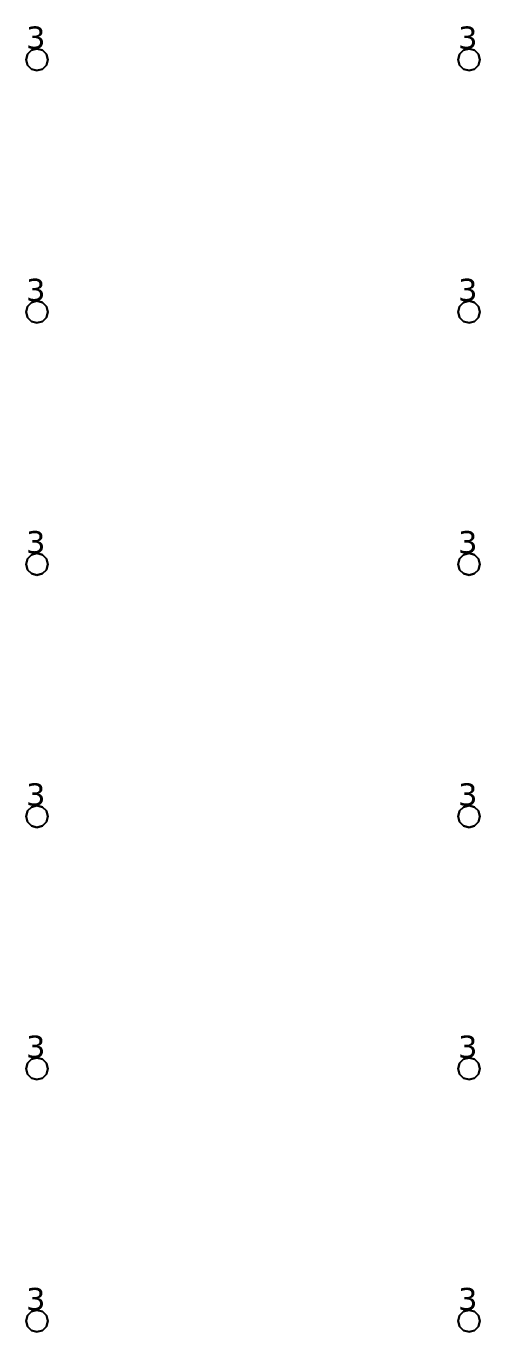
# Model space of a CAD drawing. Header units: inches. Extents: x -3 to 1235, y -1 to 963.
# Drawn here: x 12.88 to 16.56, y 115.11 to 125.69 of the extents above; entities that cross this region are included whole.
import ezdxf

# ---------------------------------------------------------------- set-up
doc = ezdxf.new("R2010")
doc.units = ezdxf.units.IN
doc.header["$MEASUREMENT"] = 0
doc.layers.add('DLX_TERR_LUM', color=7, linetype='Continuous', true_color=0x000000)
doc.layers.add('DLX_TERR_LUMKEY_IDX', color=7, linetype='Continuous', true_color=0x7f7f7f)
doc.styles.add('TableTextStyle', font='')
doc.styles.get('TableTextStyle').set_extended_font_data('VERDANA.TTF')

msp = doc.modelspace()

# ---------------------------------------------------------------- linework, layer by layer
at = {"layer": 'DLX_TERR_LUM'}
for points in [[(12.878, 125.414, 0), (12.89, 125.459, 0)], [(12.89, 125.459, 0), (12.878, 125.414, 0)], [(12.89, 125.459, 0), (12.878, 125.414, 0)], [(12.878, 125.414, 0), (12.89, 125.459, 0)], [(12.89, 125.37, 0), (12.878, 125.414, 0)], [(12.878, 125.414, 0), (12.878, 125.414, 0)], [(12.878, 125.414, 0), (12.89, 125.37, 0)], [(12.878, 125.414, 0), (12.878, 125.414, 0)], [(12.878, 125.414, 0), (12.89, 125.37, 0)], [(12.89, 125.37, 0), (12.878, 125.414, 0)], [(12.89, 125.459, 0), (12.922, 125.491, 0)], [(12.922, 125.491, 0), (12.89, 125.459, 0)], [(12.922, 125.491, 0), (12.89, 125.459, 0)], [(12.89, 125.459, 0), (12.922, 125.491, 0)], [(12.89, 125.459, 0), (12.89, 125.459, 0)], [(12.89, 125.459, 0), (12.89, 125.459, 0)], [(12.922, 125.491, 0), (12.966, 125.503, 0)], [(12.966, 125.503, 0), (12.922, 125.491, 0)], [(12.966, 125.503, 0), (12.922, 125.491, 0)], [(12.922, 125.491, 0), (12.966, 125.503, 0)], [(12.922, 125.491, 0), (12.922, 125.491, 0)], [(12.922, 125.491, 0), (12.922, 125.491, 0)], [(12.966, 125.503, 0), (12.966, 125.503, 0)], [(12.966, 125.503, 0), (13.011, 125.491, 0)], [(13.011, 125.491, 0), (12.966, 125.503, 0)], [(12.966, 125.503, 0), (12.966, 125.503, 0)], [(13.011, 125.491, 0), (12.966, 125.503, 0)], [(12.966, 125.503, 0), (13.011, 125.491, 0)], [(13.011, 125.491, 0), (13.011, 125.491, 0)], [(13.011, 125.491, 0), (13.043, 125.459, 0)], [(13.043, 125.459, 0), (13.011, 125.491, 0)], [(13.011, 125.491, 0), (13.011, 125.491, 0)], [(13.043, 125.459, 0), (13.011, 125.491, 0)], [(13.011, 125.491, 0), (13.043, 125.459, 0)], [(13.043, 125.459, 0), (13.043, 125.459, 0)], [(13.043, 125.459, 0), (13.055, 125.414, 0)], [(13.055, 125.414, 0), (13.043, 125.459, 0)], [(13.043, 125.459, 0), (13.043, 125.459, 0)], [(13.055, 125.414, 0), (13.043, 125.459, 0)], [(13.043, 125.459, 0), (13.055, 125.414, 0)], [(13.055, 125.414, 0), (13.043, 125.37, 0)], [(13.043, 125.37, 0), (13.055, 125.414, 0)], [(13.043, 125.37, 0), (13.055, 125.414, 0)], [(13.055, 125.414, 0), (13.043, 125.37, 0)], [(13.055, 125.414, 0), (13.055, 125.414, 0)], [(13.055, 125.414, 0), (13.055, 125.414, 0)], [(16.381, 125.414, 0), (16.393, 125.459, 0)], [(16.393, 125.459, 0), (16.381, 125.414, 0)], [(16.393, 125.459, 0), (16.381, 125.414, 0)], [(16.381, 125.414, 0), (16.393, 125.459, 0)], [(16.393, 125.37, 0), (16.381, 125.414, 0)], [(16.381, 125.414, 0), (16.381, 125.414, 0)], [(16.381, 125.414, 0), (16.393, 125.37, 0)], [(16.381, 125.414, 0), (16.381, 125.414, 0)], [(16.381, 125.414, 0), (16.393, 125.37, 0)], [(16.393, 125.37, 0), (16.381, 125.414, 0)], [(16.393, 125.459, 0), (16.425, 125.491, 0)], [(16.425, 125.491, 0), (16.393, 125.459, 0)], [(16.425, 125.491, 0), (16.393, 125.459, 0)], [(16.393, 125.459, 0), (16.425, 125.491, 0)], [(16.393, 125.459, 0), (16.393, 125.459, 0)], [(16.393, 125.459, 0), (16.393, 125.459, 0)], [(16.425, 125.491, 0), (16.47, 125.503, 0)], [(16.47, 125.503, 0), (16.425, 125.491, 0)], [(16.47, 125.503, 0), (16.425, 125.491, 0)], [(16.425, 125.491, 0), (16.47, 125.503, 0)], [(16.425, 125.491, 0), (16.425, 125.491, 0)], [(16.425, 125.491, 0), (16.425, 125.491, 0)], [(16.47, 125.503, 0), (16.47, 125.503, 0)], [(16.47, 125.503, 0), (16.514, 125.491, 0)], [(16.514, 125.491, 0), (16.47, 125.503, 0)], [(16.47, 125.503, 0), (16.47, 125.503, 0)], [(16.514, 125.491, 0), (16.47, 125.503, 0)], [(16.47, 125.503, 0), (16.514, 125.491, 0)], [(16.514, 125.491, 0), (16.514, 125.491, 0)], [(16.514, 125.491, 0), (16.546, 125.459, 0)], [(16.546, 125.459, 0), (16.514, 125.491, 0)], [(16.514, 125.491, 0), (16.514, 125.491, 0)], [(16.546, 125.459, 0), (16.514, 125.491, 0)], [(16.514, 125.491, 0), (16.546, 125.459, 0)], [(16.546, 125.459, 0), (16.546, 125.459, 0)], [(16.546, 125.459, 0), (16.558, 125.414, 0)], [(16.558, 125.414, 0), (16.546, 125.459, 0)], [(16.546, 125.459, 0), (16.546, 125.459, 0)], [(16.558, 125.414, 0), (16.546, 125.459, 0)], [(16.546, 125.459, 0), (16.558, 125.414, 0)], [(16.558, 125.414, 0), (16.546, 125.37, 0)], [(16.546, 125.37, 0), (16.558, 125.414, 0)], [(16.546, 125.37, 0), (16.558, 125.414, 0)], [(16.558, 125.414, 0), (16.546, 125.37, 0)], [(16.558, 125.414, 0), (16.558, 125.414, 0)], [(16.558, 125.414, 0), (16.558, 125.414, 0)], [(12.89, 125.37, 0), (12.89, 125.37, 0)], [(12.922, 125.338, 0), (12.89, 125.37, 0)], [(12.89, 125.37, 0), (12.89, 125.37, 0)], [(12.89, 125.37, 0), (12.922, 125.338, 0)], [(12.89, 125.37, 0), (12.922, 125.338, 0)], [(12.922, 125.338, 0), (12.89, 125.37, 0)], [(12.966, 125.326, 0), (12.922, 125.338, 0)], [(12.922, 125.338, 0), (12.922, 125.338, 0)], [(12.922, 125.338, 0), (12.966, 125.326, 0)], [(12.922, 125.338, 0), (12.922, 125.338, 0)], [(12.922, 125.338, 0), (12.966, 125.326, 0)], [(12.966, 125.326, 0), (12.922, 125.338, 0)], [(13.011, 125.338, 0), (12.966, 125.326, 0)], [(12.966, 125.326, 0), (13.011, 125.338, 0)], [(12.966, 125.326, 0), (13.011, 125.338, 0)], [(13.011, 125.338, 0), (12.966, 125.326, 0)], [(12.966, 125.326, 0), (12.966, 125.326, 0)], [(12.966, 125.326, 0), (12.966, 125.326, 0)], [(13.043, 125.37, 0), (13.011, 125.338, 0)], [(13.011, 125.338, 0), (13.043, 125.37, 0)], [(13.011, 125.338, 0), (13.043, 125.37, 0)], [(13.043, 125.37, 0), (13.011, 125.338, 0)], [(13.011, 125.338, 0), (13.011, 125.338, 0)], [(13.011, 125.338, 0), (13.011, 125.338, 0)], [(13.043, 125.37, 0), (13.043, 125.37, 0)], [(13.043, 125.37, 0), (13.043, 125.37, 0)], [(16.393, 125.37, 0), (16.393, 125.37, 0)], [(16.425, 125.338, 0), (16.393, 125.37, 0)], [(16.393, 125.37, 0), (16.393, 125.37, 0)], [(16.393, 125.37, 0), (16.425, 125.338, 0)], [(16.393, 125.37, 0), (16.425, 125.338, 0)], [(16.425, 125.338, 0), (16.393, 125.37, 0)], [(16.47, 125.326, 0), (16.425, 125.338, 0)], [(16.425, 125.338, 0), (16.425, 125.338, 0)], [(16.425, 125.338, 0), (16.47, 125.326, 0)], [(16.425, 125.338, 0), (16.425, 125.338, 0)], [(16.425, 125.338, 0), (16.47, 125.326, 0)], [(16.47, 125.326, 0), (16.425, 125.338, 0)], [(16.514, 125.338, 0), (16.47, 125.326, 0)], [(16.47, 125.326, 0), (16.514, 125.338, 0)], [(16.47, 125.326, 0), (16.514, 125.338, 0)], [(16.514, 125.338, 0), (16.47, 125.326, 0)], [(16.47, 125.326, 0), (16.47, 125.326, 0)], [(16.47, 125.326, 0), (16.47, 125.326, 0)], [(16.546, 125.37, 0), (16.514, 125.338, 0)], [(16.514, 125.338, 0), (16.546, 125.37, 0)], [(16.514, 125.338, 0), (16.546, 125.37, 0)], [(16.546, 125.37, 0), (16.514, 125.338, 0)], [(16.514, 125.338, 0), (16.514, 125.338, 0)], [(16.514, 125.338, 0), (16.514, 125.338, 0)], [(16.546, 125.37, 0), (16.546, 125.37, 0)], [(16.546, 125.37, 0), (16.546, 125.37, 0)], [(12.878, 123.372, 0), (12.89, 123.416, 0)], [(12.89, 123.416, 0), (12.878, 123.372, 0)], [(12.89, 123.416, 0), (12.878, 123.372, 0)], [(12.878, 123.372, 0), (12.89, 123.416, 0)], [(12.89, 123.416, 0), (12.922, 123.448, 0)], [(12.922, 123.448, 0), (12.89, 123.416, 0)], [(12.922, 123.448, 0), (12.89, 123.416, 0)], [(12.89, 123.416, 0), (12.922, 123.448, 0)], [(12.89, 123.416, 0), (12.89, 123.416, 0)], [(12.89, 123.416, 0), (12.89, 123.416, 0)], [(12.922, 123.448, 0), (12.966, 123.46, 0)], [(12.966, 123.46, 0), (12.922, 123.448, 0)], [(12.966, 123.46, 0), (12.922, 123.448, 0)], [(12.922, 123.448, 0), (12.966, 123.46, 0)], [(12.922, 123.448, 0), (12.922, 123.448, 0)], [(12.922, 123.448, 0), (12.922, 123.448, 0)], [(12.966, 123.46, 0), (12.966, 123.46, 0)], [(12.966, 123.46, 0), (13.011, 123.448, 0)], [(13.011, 123.448, 0), (12.966, 123.46, 0)], [(12.966, 123.46, 0), (12.966, 123.46, 0)], [(13.011, 123.448, 0), (12.966, 123.46, 0)], [(12.966, 123.46, 0), (13.011, 123.448, 0)], [(13.011, 123.448, 0), (13.011, 123.448, 0)], [(13.011, 123.448, 0), (13.043, 123.416, 0)], [(13.043, 123.416, 0), (13.011, 123.448, 0)], [(13.011, 123.448, 0), (13.011, 123.448, 0)], [(13.043, 123.416, 0), (13.011, 123.448, 0)], [(13.011, 123.448, 0), (13.043, 123.416, 0)], [(13.043, 123.416, 0), (13.043, 123.416, 0)], [(13.043, 123.416, 0), (13.055, 123.372, 0)], [(13.055, 123.372, 0), (13.043, 123.416, 0)], [(13.043, 123.416, 0), (13.043, 123.416, 0)], [(13.055, 123.372, 0), (13.043, 123.416, 0)], [(13.043, 123.416, 0), (13.055, 123.372, 0)], [(16.381, 123.372, 0), (16.393, 123.416, 0)], [(16.393, 123.416, 0), (16.381, 123.372, 0)], [(16.393, 123.416, 0), (16.381, 123.372, 0)], [(16.381, 123.372, 0), (16.393, 123.416, 0)], [(16.393, 123.416, 0), (16.425, 123.448, 0)], [(16.425, 123.448, 0), (16.393, 123.416, 0)], [(16.425, 123.448, 0), (16.393, 123.416, 0)], [(16.393, 123.416, 0), (16.425, 123.448, 0)], [(16.393, 123.416, 0), (16.393, 123.416, 0)], [(16.393, 123.416, 0), (16.393, 123.416, 0)], [(16.425, 123.448, 0), (16.47, 123.46, 0)], [(16.47, 123.46, 0), (16.425, 123.448, 0)], [(16.47, 123.46, 0), (16.425, 123.448, 0)], [(16.425, 123.448, 0), (16.47, 123.46, 0)], [(16.425, 123.448, 0), (16.425, 123.448, 0)], [(16.425, 123.448, 0), (16.425, 123.448, 0)], [(16.47, 123.46, 0), (16.47, 123.46, 0)], [(16.47, 123.46, 0), (16.514, 123.448, 0)], [(16.514, 123.448, 0), (16.47, 123.46, 0)], [(16.47, 123.46, 0), (16.47, 123.46, 0)], [(16.514, 123.448, 0), (16.47, 123.46, 0)], [(16.47, 123.46, 0), (16.514, 123.448, 0)], [(16.514, 123.448, 0), (16.514, 123.448, 0)], [(16.514, 123.448, 0), (16.546, 123.416, 0)], [(16.546, 123.416, 0), (16.514, 123.448, 0)], [(16.514, 123.448, 0), (16.514, 123.448, 0)], [(16.546, 123.416, 0), (16.514, 123.448, 0)], [(16.514, 123.448, 0), (16.546, 123.416, 0)], [(16.546, 123.416, 0), (16.546, 123.416, 0)], [(16.546, 123.416, 0), (16.558, 123.372, 0)], [(16.558, 123.372, 0), (16.546, 123.416, 0)], [(16.546, 123.416, 0), (16.546, 123.416, 0)], [(16.558, 123.372, 0), (16.546, 123.416, 0)], [(16.546, 123.416, 0), (16.558, 123.372, 0)], [(12.89, 123.327, 0), (12.878, 123.372, 0)], [(12.878, 123.372, 0), (12.878, 123.372, 0)], [(12.878, 123.372, 0), (12.89, 123.327, 0)], [(12.878, 123.372, 0), (12.878, 123.372, 0)], [(12.878, 123.372, 0), (12.89, 123.327, 0)], [(12.89, 123.327, 0), (12.878, 123.372, 0)], [(12.89, 123.327, 0), (12.89, 123.327, 0)], [(12.922, 123.295, 0), (12.89, 123.327, 0)], [(12.89, 123.327, 0), (12.89, 123.327, 0)], [(12.89, 123.327, 0), (12.922, 123.295, 0)], [(12.89, 123.327, 0), (12.922, 123.295, 0)], [(12.922, 123.295, 0), (12.89, 123.327, 0)], [(13.043, 123.327, 0), (13.011, 123.295, 0)], [(13.011, 123.295, 0), (13.043, 123.327, 0)], [(13.011, 123.295, 0), (13.043, 123.327, 0)], [(13.043, 123.327, 0), (13.011, 123.295, 0)], [(13.055, 123.372, 0), (13.043, 123.327, 0)], [(13.043, 123.327, 0), (13.055, 123.372, 0)], [(13.043, 123.327, 0), (13.055, 123.372, 0)], [(13.055, 123.372, 0), (13.043, 123.327, 0)], [(13.043, 123.327, 0), (13.043, 123.327, 0)], [(13.043, 123.327, 0), (13.043, 123.327, 0)], [(13.055, 123.372, 0), (13.055, 123.372, 0)], [(13.055, 123.372, 0), (13.055, 123.372, 0)], [(16.393, 123.327, 0), (16.381, 123.372, 0)], [(16.381, 123.372, 0), (16.381, 123.372, 0)], [(16.381, 123.372, 0), (16.393, 123.327, 0)], [(16.381, 123.372, 0), (16.381, 123.372, 0)], [(16.381, 123.372, 0), (16.393, 123.327, 0)], [(16.393, 123.327, 0), (16.381, 123.372, 0)], [(16.393, 123.327, 0), (16.393, 123.327, 0)], [(16.425, 123.295, 0), (16.393, 123.327, 0)], [(16.393, 123.327, 0), (16.393, 123.327, 0)], [(16.393, 123.327, 0), (16.425, 123.295, 0)], [(16.393, 123.327, 0), (16.425, 123.295, 0)], [(16.425, 123.295, 0), (16.393, 123.327, 0)], [(16.546, 123.327, 0), (16.514, 123.295, 0)], [(16.514, 123.295, 0), (16.546, 123.327, 0)], [(16.514, 123.295, 0), (16.546, 123.327, 0)], [(16.546, 123.327, 0), (16.514, 123.295, 0)], [(16.558, 123.372, 0), (16.546, 123.327, 0)], [(16.546, 123.327, 0), (16.558, 123.372, 0)], [(16.546, 123.327, 0), (16.558, 123.372, 0)], [(16.558, 123.372, 0), (16.546, 123.327, 0)], [(16.546, 123.327, 0), (16.546, 123.327, 0)], [(16.546, 123.327, 0), (16.546, 123.327, 0)], [(16.558, 123.372, 0), (16.558, 123.372, 0)], [(16.558, 123.372, 0), (16.558, 123.372, 0)], [(12.966, 123.283, 0), (12.922, 123.295, 0)], [(12.922, 123.295, 0), (12.922, 123.295, 0)], [(12.922, 123.295, 0), (12.966, 123.283, 0)], [(12.922, 123.295, 0), (12.922, 123.295, 0)], [(12.922, 123.295, 0), (12.966, 123.283, 0)], [(12.966, 123.283, 0), (12.922, 123.295, 0)], [(13.011, 123.295, 0), (12.966, 123.283, 0)], [(12.966, 123.283, 0), (13.011, 123.295, 0)], [(12.966, 123.283, 0), (13.011, 123.295, 0)], [(13.011, 123.295, 0), (12.966, 123.283, 0)], [(12.966, 123.283, 0), (12.966, 123.283, 0)], [(12.966, 123.283, 0), (12.966, 123.283, 0)], [(13.011, 123.295, 0), (13.011, 123.295, 0)], [(13.011, 123.295, 0), (13.011, 123.295, 0)], [(16.47, 123.283, 0), (16.425, 123.295, 0)], [(16.425, 123.295, 0), (16.425, 123.295, 0)], [(16.425, 123.295, 0), (16.47, 123.283, 0)], [(16.425, 123.295, 0), (16.425, 123.295, 0)], [(16.425, 123.295, 0), (16.47, 123.283, 0)], [(16.47, 123.283, 0), (16.425, 123.295, 0)], [(16.514, 123.295, 0), (16.47, 123.283, 0)], [(16.47, 123.283, 0), (16.514, 123.295, 0)], [(16.47, 123.283, 0), (16.514, 123.295, 0)], [(16.514, 123.295, 0), (16.47, 123.283, 0)], [(16.47, 123.283, 0), (16.47, 123.283, 0)], [(16.47, 123.283, 0), (16.47, 123.283, 0)], [(16.514, 123.295, 0), (16.514, 123.295, 0)], [(16.514, 123.295, 0), (16.514, 123.295, 0)], [(12.89, 121.373, 0), (12.922, 121.405, 0)], [(12.922, 121.405, 0), (12.89, 121.373, 0)], [(12.922, 121.405, 0), (12.89, 121.373, 0)], [(12.89, 121.373, 0), (12.922, 121.405, 0)], [(12.922, 121.405, 0), (12.966, 121.417, 0)], [(12.966, 121.417, 0), (12.922, 121.405, 0)], [(12.966, 121.417, 0), (12.922, 121.405, 0)], [(12.922, 121.405, 0), (12.966, 121.417, 0)], [(12.922, 121.405, 0), (12.922, 121.405, 0)], [(12.922, 121.405, 0), (12.922, 121.405, 0)], [(12.966, 121.417, 0), (12.966, 121.417, 0)], [(12.966, 121.417, 0), (13.011, 121.405, 0)], [(13.011, 121.405, 0), (12.966, 121.417, 0)], [(12.966, 121.417, 0), (12.966, 121.417, 0)], [(13.011, 121.405, 0), (12.966, 121.417, 0)], [(12.966, 121.417, 0), (13.011, 121.405, 0)], [(13.011, 121.405, 0), (13.011, 121.405, 0)], [(13.011, 121.405, 0), (13.043, 121.373, 0)], [(13.043, 121.373, 0), (13.011, 121.405, 0)], [(13.011, 121.405, 0), (13.011, 121.405, 0)], [(13.043, 121.373, 0), (13.011, 121.405, 0)], [(13.011, 121.405, 0), (13.043, 121.373, 0)], [(16.393, 121.373, 0), (16.425, 121.405, 0)], [(16.425, 121.405, 0), (16.393, 121.373, 0)], [(16.425, 121.405, 0), (16.393, 121.373, 0)], [(16.393, 121.373, 0), (16.425, 121.405, 0)], [(16.425, 121.405, 0), (16.47, 121.417, 0)], [(16.47, 121.417, 0), (16.425, 121.405, 0)], [(16.47, 121.417, 0), (16.425, 121.405, 0)], [(16.425, 121.405, 0), (16.47, 121.417, 0)], [(16.425, 121.405, 0), (16.425, 121.405, 0)], [(16.425, 121.405, 0), (16.425, 121.405, 0)], [(16.47, 121.417, 0), (16.47, 121.417, 0)], [(16.47, 121.417, 0), (16.514, 121.405, 0)], [(16.514, 121.405, 0), (16.47, 121.417, 0)], [(16.47, 121.417, 0), (16.47, 121.417, 0)], [(16.514, 121.405, 0), (16.47, 121.417, 0)], [(16.47, 121.417, 0), (16.514, 121.405, 0)], [(16.514, 121.405, 0), (16.514, 121.405, 0)], [(16.514, 121.405, 0), (16.546, 121.373, 0)], [(16.546, 121.373, 0), (16.514, 121.405, 0)], [(16.514, 121.405, 0), (16.514, 121.405, 0)], [(16.546, 121.373, 0), (16.514, 121.405, 0)], [(16.514, 121.405, 0), (16.546, 121.373, 0)], [(12.878, 121.329, 0), (12.89, 121.373, 0)], [(12.89, 121.373, 0), (12.878, 121.329, 0)], [(12.89, 121.373, 0), (12.878, 121.329, 0)], [(12.878, 121.329, 0), (12.89, 121.373, 0)], [(12.89, 121.284, 0), (12.878, 121.329, 0)], [(12.878, 121.329, 0), (12.878, 121.329, 0)], [(12.878, 121.329, 0), (12.89, 121.284, 0)], [(12.878, 121.329, 0), (12.878, 121.329, 0)], [(12.878, 121.329, 0), (12.89, 121.284, 0)], [(12.89, 121.284, 0), (12.878, 121.329, 0)], [(12.89, 121.373, 0), (12.89, 121.373, 0)], [(12.89, 121.373, 0), (12.89, 121.373, 0)], [(13.043, 121.373, 0), (13.043, 121.373, 0)], [(13.043, 121.373, 0), (13.055, 121.329, 0)], [(13.055, 121.329, 0), (13.043, 121.373, 0)], [(13.043, 121.373, 0), (13.043, 121.373, 0)], [(13.055, 121.329, 0), (13.043, 121.373, 0)], [(13.043, 121.373, 0), (13.055, 121.329, 0)], [(13.055, 121.329, 0), (13.043, 121.284, 0)], [(13.043, 121.284, 0), (13.055, 121.329, 0)], [(13.043, 121.284, 0), (13.055, 121.329, 0)], [(13.055, 121.329, 0), (13.043, 121.284, 0)], [(13.055, 121.329, 0), (13.055, 121.329, 0)], [(13.055, 121.329, 0), (13.055, 121.329, 0)], [(16.381, 121.329, 0), (16.393, 121.373, 0)], [(16.393, 121.373, 0), (16.381, 121.329, 0)], [(16.393, 121.373, 0), (16.381, 121.329, 0)], [(16.381, 121.329, 0), (16.393, 121.373, 0)], [(16.393, 121.284, 0), (16.381, 121.329, 0)], [(16.381, 121.329, 0), (16.381, 121.329, 0)], [(16.381, 121.329, 0), (16.393, 121.284, 0)], [(16.381, 121.329, 0), (16.381, 121.329, 0)], [(16.381, 121.329, 0), (16.393, 121.284, 0)], [(16.393, 121.284, 0), (16.381, 121.329, 0)], [(16.393, 121.373, 0), (16.393, 121.373, 0)], [(16.393, 121.373, 0), (16.393, 121.373, 0)], [(16.546, 121.373, 0), (16.546, 121.373, 0)], [(16.546, 121.373, 0), (16.558, 121.329, 0)], [(16.558, 121.329, 0), (16.546, 121.373, 0)], [(16.546, 121.373, 0), (16.546, 121.373, 0)], [(16.558, 121.329, 0), (16.546, 121.373, 0)], [(16.546, 121.373, 0), (16.558, 121.329, 0)], [(16.558, 121.329, 0), (16.546, 121.284, 0)], [(16.546, 121.284, 0), (16.558, 121.329, 0)], [(16.546, 121.284, 0), (16.558, 121.329, 0)], [(16.558, 121.329, 0), (16.546, 121.284, 0)], [(16.558, 121.329, 0), (16.558, 121.329, 0)], [(16.558, 121.329, 0), (16.558, 121.329, 0)], [(12.89, 121.284, 0), (12.89, 121.284, 0)], [(12.922, 121.252, 0), (12.89, 121.284, 0)], [(12.89, 121.284, 0), (12.89, 121.284, 0)], [(12.89, 121.284, 0), (12.922, 121.252, 0)], [(12.89, 121.284, 0), (12.922, 121.252, 0)], [(12.922, 121.252, 0), (12.89, 121.284, 0)], [(12.966, 121.24, 0), (12.922, 121.252, 0)], [(12.922, 121.252, 0), (12.922, 121.252, 0)], [(12.922, 121.252, 0), (12.966, 121.24, 0)], [(12.922, 121.252, 0), (12.922, 121.252, 0)], [(12.922, 121.252, 0), (12.966, 121.24, 0)], [(12.966, 121.24, 0), (12.922, 121.252, 0)], [(13.011, 121.252, 0), (12.966, 121.24, 0)], [(12.966, 121.24, 0), (13.011, 121.252, 0)], [(12.966, 121.24, 0), (13.011, 121.252, 0)], [(13.011, 121.252, 0), (12.966, 121.24, 0)], [(12.966, 121.24, 0), (12.966, 121.24, 0)], [(12.966, 121.24, 0), (12.966, 121.24, 0)], [(13.043, 121.284, 0), (13.011, 121.252, 0)], [(13.011, 121.252, 0), (13.043, 121.284, 0)], [(13.011, 121.252, 0), (13.043, 121.284, 0)], [(13.043, 121.284, 0), (13.011, 121.252, 0)], [(13.011, 121.252, 0), (13.011, 121.252, 0)], [(13.011, 121.252, 0), (13.011, 121.252, 0)], [(13.043, 121.284, 0), (13.043, 121.284, 0)], [(13.043, 121.284, 0), (13.043, 121.284, 0)], [(16.393, 121.284, 0), (16.393, 121.284, 0)], [(16.425, 121.252, 0), (16.393, 121.284, 0)], [(16.393, 121.284, 0), (16.393, 121.284, 0)], [(16.393, 121.284, 0), (16.425, 121.252, 0)], [(16.393, 121.284, 0), (16.425, 121.252, 0)], [(16.425, 121.252, 0), (16.393, 121.284, 0)], [(16.47, 121.24, 0), (16.425, 121.252, 0)], [(16.425, 121.252, 0), (16.425, 121.252, 0)], [(16.425, 121.252, 0), (16.47, 121.24, 0)], [(16.425, 121.252, 0), (16.425, 121.252, 0)], [(16.425, 121.252, 0), (16.47, 121.24, 0)], [(16.47, 121.24, 0), (16.425, 121.252, 0)], [(16.514, 121.252, 0), (16.47, 121.24, 0)], [(16.47, 121.24, 0), (16.514, 121.252, 0)], [(16.47, 121.24, 0), (16.514, 121.252, 0)], [(16.514, 121.252, 0), (16.47, 121.24, 0)], [(16.47, 121.24, 0), (16.47, 121.24, 0)], [(16.47, 121.24, 0), (16.47, 121.24, 0)], [(16.546, 121.284, 0), (16.514, 121.252, 0)], [(16.514, 121.252, 0), (16.546, 121.284, 0)], [(16.514, 121.252, 0), (16.546, 121.284, 0)], [(16.546, 121.284, 0), (16.514, 121.252, 0)], [(16.514, 121.252, 0), (16.514, 121.252, 0)], [(16.514, 121.252, 0), (16.514, 121.252, 0)], [(16.546, 121.284, 0), (16.546, 121.284, 0)], [(16.546, 121.284, 0), (16.546, 121.284, 0)], [(12.878, 119.286, 0), (12.89, 119.33, 0)], [(12.89, 119.33, 0), (12.878, 119.286, 0)], [(12.89, 119.33, 0), (12.878, 119.286, 0)], [(12.878, 119.286, 0), (12.89, 119.33, 0)], [(12.89, 119.242, 0), (12.878, 119.286, 0)], [(12.878, 119.286, 0), (12.878, 119.286, 0)], [(12.878, 119.286, 0), (12.89, 119.242, 0)], [(12.878, 119.286, 0), (12.878, 119.286, 0)], [(12.878, 119.286, 0), (12.89, 119.242, 0)], [(12.89, 119.242, 0), (12.878, 119.286, 0)], [(12.89, 119.33, 0), (12.922, 119.362, 0)], [(12.922, 119.362, 0), (12.89, 119.33, 0)], [(12.922, 119.362, 0), (12.89, 119.33, 0)], [(12.89, 119.33, 0), (12.922, 119.362, 0)], [(12.89, 119.33, 0), (12.89, 119.33, 0)], [(12.89, 119.33, 0), (12.89, 119.33, 0)], [(12.922, 119.362, 0), (12.966, 119.374, 0)], [(12.966, 119.374, 0), (12.922, 119.362, 0)], [(12.966, 119.374, 0), (12.922, 119.362, 0)], [(12.922, 119.362, 0), (12.966, 119.374, 0)], [(12.922, 119.362, 0), (12.922, 119.362, 0)], [(12.922, 119.362, 0), (12.922, 119.362, 0)], [(12.966, 119.374, 0), (12.966, 119.374, 0)], [(12.966, 119.374, 0), (13.011, 119.362, 0)], [(13.011, 119.362, 0), (12.966, 119.374, 0)], [(12.966, 119.374, 0), (12.966, 119.374, 0)], [(13.011, 119.362, 0), (12.966, 119.374, 0)], [(12.966, 119.374, 0), (13.011, 119.362, 0)], [(13.011, 119.362, 0), (13.011, 119.362, 0)], [(13.011, 119.362, 0), (13.043, 119.33, 0)], [(13.043, 119.33, 0), (13.011, 119.362, 0)], [(13.011, 119.362, 0), (13.011, 119.362, 0)], [(13.043, 119.33, 0), (13.011, 119.362, 0)], [(13.011, 119.362, 0), (13.043, 119.33, 0)], [(13.043, 119.33, 0), (13.043, 119.33, 0)], [(13.043, 119.33, 0), (13.055, 119.286, 0)], [(13.055, 119.286, 0), (13.043, 119.33, 0)], [(13.043, 119.33, 0), (13.043, 119.33, 0)], [(13.055, 119.286, 0), (13.043, 119.33, 0)], [(13.043, 119.33, 0), (13.055, 119.286, 0)], [(13.055, 119.286, 0), (13.043, 119.242, 0)], [(13.043, 119.242, 0), (13.055, 119.286, 0)], [(13.043, 119.242, 0), (13.055, 119.286, 0)], [(13.055, 119.286, 0), (13.043, 119.242, 0)], [(13.055, 119.286, 0), (13.055, 119.286, 0)], [(13.055, 119.286, 0), (13.055, 119.286, 0)], [(16.381, 119.286, 0), (16.393, 119.33, 0)], [(16.393, 119.33, 0), (16.381, 119.286, 0)], [(16.393, 119.33, 0), (16.381, 119.286, 0)], [(16.381, 119.286, 0), (16.393, 119.33, 0)], [(16.393, 119.242, 0), (16.381, 119.286, 0)], [(16.381, 119.286, 0), (16.381, 119.286, 0)], [(16.381, 119.286, 0), (16.393, 119.242, 0)], [(16.381, 119.286, 0), (16.381, 119.286, 0)], [(16.381, 119.286, 0), (16.393, 119.242, 0)], [(16.393, 119.242, 0), (16.381, 119.286, 0)], [(16.393, 119.33, 0), (16.425, 119.362, 0)], [(16.425, 119.362, 0), (16.393, 119.33, 0)], [(16.425, 119.362, 0), (16.393, 119.33, 0)], [(16.393, 119.33, 0), (16.425, 119.362, 0)], [(16.393, 119.33, 0), (16.393, 119.33, 0)], [(16.393, 119.33, 0), (16.393, 119.33, 0)], [(16.425, 119.362, 0), (16.47, 119.374, 0)], [(16.47, 119.374, 0), (16.425, 119.362, 0)], [(16.47, 119.374, 0), (16.425, 119.362, 0)], [(16.425, 119.362, 0), (16.47, 119.374, 0)], [(16.425, 119.362, 0), (16.425, 119.362, 0)], [(16.425, 119.362, 0), (16.425, 119.362, 0)], [(16.47, 119.374, 0), (16.47, 119.374, 0)], [(16.47, 119.374, 0), (16.514, 119.362, 0)], [(16.514, 119.362, 0), (16.47, 119.374, 0)], [(16.47, 119.374, 0), (16.47, 119.374, 0)], [(16.514, 119.362, 0), (16.47, 119.374, 0)], [(16.47, 119.374, 0), (16.514, 119.362, 0)], [(16.514, 119.362, 0), (16.514, 119.362, 0)], [(16.514, 119.362, 0), (16.546, 119.33, 0)], [(16.546, 119.33, 0), (16.514, 119.362, 0)], [(16.514, 119.362, 0), (16.514, 119.362, 0)], [(16.546, 119.33, 0), (16.514, 119.362, 0)], [(16.514, 119.362, 0), (16.546, 119.33, 0)], [(16.546, 119.33, 0), (16.546, 119.33, 0)], [(16.546, 119.33, 0), (16.558, 119.286, 0)], [(16.558, 119.286, 0), (16.546, 119.33, 0)], [(16.546, 119.33, 0), (16.546, 119.33, 0)], [(16.558, 119.286, 0), (16.546, 119.33, 0)], [(16.546, 119.33, 0), (16.558, 119.286, 0)], [(16.558, 119.286, 0), (16.546, 119.242, 0)], [(16.546, 119.242, 0), (16.558, 119.286, 0)], [(16.546, 119.242, 0), (16.558, 119.286, 0)], [(16.558, 119.286, 0), (16.546, 119.242, 0)], [(16.558, 119.286, 0), (16.558, 119.286, 0)], [(16.558, 119.286, 0), (16.558, 119.286, 0)], [(12.89, 119.242, 0), (12.89, 119.242, 0)], [(12.922, 119.209, 0), (12.89, 119.242, 0)], [(12.89, 119.242, 0), (12.89, 119.242, 0)], [(12.89, 119.242, 0), (12.922, 119.209, 0)], [(12.89, 119.242, 0), (12.922, 119.209, 0)], [(12.922, 119.209, 0), (12.89, 119.242, 0)], [(12.966, 119.197, 0), (12.922, 119.209, 0)], [(12.922, 119.209, 0), (12.922, 119.209, 0)], [(12.922, 119.209, 0), (12.966, 119.197, 0)], [(12.922, 119.209, 0), (12.922, 119.209, 0)], [(12.922, 119.209, 0), (12.966, 119.197, 0)], [(12.966, 119.197, 0), (12.922, 119.209, 0)], [(13.011, 119.209, 0), (12.966, 119.197, 0)], [(12.966, 119.197, 0), (13.011, 119.209, 0)], [(12.966, 119.197, 0), (13.011, 119.209, 0)], [(13.011, 119.209, 0), (12.966, 119.197, 0)], [(12.966, 119.197, 0), (12.966, 119.197, 0)], [(12.966, 119.197, 0), (12.966, 119.197, 0)], [(13.043, 119.242, 0), (13.011, 119.209, 0)], [(13.011, 119.209, 0), (13.043, 119.242, 0)], [(13.011, 119.209, 0), (13.043, 119.242, 0)], [(13.043, 119.242, 0), (13.011, 119.209, 0)], [(13.011, 119.209, 0), (13.011, 119.209, 0)], [(13.011, 119.209, 0), (13.011, 119.209, 0)], [(13.043, 119.242, 0), (13.043, 119.242, 0)], [(13.043, 119.242, 0), (13.043, 119.242, 0)], [(16.393, 119.242, 0), (16.393, 119.242, 0)], [(16.425, 119.209, 0), (16.393, 119.242, 0)], [(16.393, 119.242, 0), (16.393, 119.242, 0)], [(16.393, 119.242, 0), (16.425, 119.209, 0)], [(16.393, 119.242, 0), (16.425, 119.209, 0)], [(16.425, 119.209, 0), (16.393, 119.242, 0)], [(16.47, 119.197, 0), (16.425, 119.209, 0)], [(16.425, 119.209, 0), (16.425, 119.209, 0)], [(16.425, 119.209, 0), (16.47, 119.197, 0)], [(16.425, 119.209, 0), (16.425, 119.209, 0)], [(16.425, 119.209, 0), (16.47, 119.197, 0)], [(16.47, 119.197, 0), (16.425, 119.209, 0)], [(16.514, 119.209, 0), (16.47, 119.197, 0)], [(16.47, 119.197, 0), (16.514, 119.209, 0)], [(16.47, 119.197, 0), (16.514, 119.209, 0)], [(16.514, 119.209, 0), (16.47, 119.197, 0)], [(16.47, 119.197, 0), (16.47, 119.197, 0)], [(16.47, 119.197, 0), (16.47, 119.197, 0)], [(16.546, 119.242, 0), (16.514, 119.209, 0)], [(16.514, 119.209, 0), (16.546, 119.242, 0)], [(16.514, 119.209, 0), (16.546, 119.242, 0)], [(16.546, 119.242, 0), (16.514, 119.209, 0)], [(16.514, 119.209, 0), (16.514, 119.209, 0)], [(16.514, 119.209, 0), (16.514, 119.209, 0)], [(16.546, 119.242, 0), (16.546, 119.242, 0)], [(16.546, 119.242, 0), (16.546, 119.242, 0)], [(12.878, 117.243, 0), (12.89, 117.287, 0)], [(12.89, 117.287, 0), (12.878, 117.243, 0)], [(12.89, 117.287, 0), (12.878, 117.243, 0)], [(12.878, 117.243, 0), (12.89, 117.287, 0)], [(12.89, 117.287, 0), (12.922, 117.319, 0)], [(12.922, 117.319, 0), (12.89, 117.287, 0)], [(12.922, 117.319, 0), (12.89, 117.287, 0)], [(12.89, 117.287, 0), (12.922, 117.319, 0)], [(12.89, 117.287, 0), (12.89, 117.287, 0)], [(12.89, 117.287, 0), (12.89, 117.287, 0)], [(12.922, 117.319, 0), (12.966, 117.331, 0)], [(12.966, 117.331, 0), (12.922, 117.319, 0)], [(12.966, 117.331, 0), (12.922, 117.319, 0)], [(12.922, 117.319, 0), (12.966, 117.331, 0)], [(12.922, 117.319, 0), (12.922, 117.319, 0)], [(12.922, 117.319, 0), (12.922, 117.319, 0)], [(12.966, 117.331, 0), (12.966, 117.331, 0)], [(12.966, 117.331, 0), (13.011, 117.319, 0)], [(13.011, 117.319, 0), (12.966, 117.331, 0)], [(12.966, 117.331, 0), (12.966, 117.331, 0)], [(13.011, 117.319, 0), (12.966, 117.331, 0)], [(12.966, 117.331, 0), (13.011, 117.319, 0)], [(13.011, 117.319, 0), (13.011, 117.319, 0)], [(13.011, 117.319, 0), (13.043, 117.287, 0)], [(13.043, 117.287, 0), (13.011, 117.319, 0)], [(13.011, 117.319, 0), (13.011, 117.319, 0)], [(13.043, 117.287, 0), (13.011, 117.319, 0)], [(13.011, 117.319, 0), (13.043, 117.287, 0)], [(13.043, 117.287, 0), (13.043, 117.287, 0)], [(13.043, 117.287, 0), (13.055, 117.243, 0)], [(13.055, 117.243, 0), (13.043, 117.287, 0)], [(13.043, 117.287, 0), (13.043, 117.287, 0)], [(13.055, 117.243, 0), (13.043, 117.287, 0)], [(13.043, 117.287, 0), (13.055, 117.243, 0)], [(16.381, 117.243, 0), (16.393, 117.287, 0)], [(16.393, 117.287, 0), (16.381, 117.243, 0)], [(16.393, 117.287, 0), (16.381, 117.243, 0)], [(16.381, 117.243, 0), (16.393, 117.287, 0)], [(16.393, 117.287, 0), (16.425, 117.319, 0)], [(16.425, 117.319, 0), (16.393, 117.287, 0)], [(16.425, 117.319, 0), (16.393, 117.287, 0)], [(16.393, 117.287, 0), (16.425, 117.319, 0)], [(16.393, 117.287, 0), (16.393, 117.287, 0)], [(16.393, 117.287, 0), (16.393, 117.287, 0)], [(16.425, 117.319, 0), (16.47, 117.331, 0)], [(16.47, 117.331, 0), (16.425, 117.319, 0)], [(16.47, 117.331, 0), (16.425, 117.319, 0)], [(16.425, 117.319, 0), (16.47, 117.331, 0)], [(16.425, 117.319, 0), (16.425, 117.319, 0)], [(16.425, 117.319, 0), (16.425, 117.319, 0)], [(16.47, 117.331, 0), (16.47, 117.331, 0)], [(16.47, 117.331, 0), (16.514, 117.319, 0)], [(16.514, 117.319, 0), (16.47, 117.331, 0)], [(16.47, 117.331, 0), (16.47, 117.331, 0)], [(16.514, 117.319, 0), (16.47, 117.331, 0)], [(16.47, 117.331, 0), (16.514, 117.319, 0)], [(16.514, 117.319, 0), (16.514, 117.319, 0)], [(16.514, 117.319, 0), (16.546, 117.287, 0)], [(16.546, 117.287, 0), (16.514, 117.319, 0)], [(16.514, 117.319, 0), (16.514, 117.319, 0)], [(16.546, 117.287, 0), (16.514, 117.319, 0)], [(16.514, 117.319, 0), (16.546, 117.287, 0)], [(16.546, 117.287, 0), (16.546, 117.287, 0)], [(16.546, 117.287, 0), (16.558, 117.243, 0)], [(16.558, 117.243, 0), (16.546, 117.287, 0)], [(16.546, 117.287, 0), (16.546, 117.287, 0)], [(16.558, 117.243, 0), (16.546, 117.287, 0)], [(16.546, 117.287, 0), (16.558, 117.243, 0)], [(12.89, 117.199, 0), (12.878, 117.243, 0)], [(12.878, 117.243, 0), (12.878, 117.243, 0)], [(12.878, 117.243, 0), (12.89, 117.199, 0)], [(12.878, 117.243, 0), (12.878, 117.243, 0)], [(12.878, 117.243, 0), (12.89, 117.199, 0)], [(12.89, 117.199, 0), (12.878, 117.243, 0)], [(12.89, 117.199, 0), (12.89, 117.199, 0)], [(12.922, 117.166, 0), (12.89, 117.199, 0)], [(12.89, 117.199, 0), (12.89, 117.199, 0)], [(12.89, 117.199, 0), (12.922, 117.166, 0)], [(12.89, 117.199, 0), (12.922, 117.166, 0)], [(12.922, 117.166, 0), (12.89, 117.199, 0)], [(12.966, 117.155, 0), (12.922, 117.166, 0)], [(12.922, 117.166, 0), (12.922, 117.166, 0)], [(12.922, 117.166, 0), (12.966, 117.155, 0)], [(12.922, 117.166, 0), (12.922, 117.166, 0)], [(12.922, 117.166, 0), (12.966, 117.155, 0)], [(12.966, 117.155, 0), (12.922, 117.166, 0)], [(13.011, 117.166, 0), (12.966, 117.155, 0)], [(12.966, 117.155, 0), (13.011, 117.166, 0)], [(12.966, 117.155, 0), (13.011, 117.166, 0)], [(13.011, 117.166, 0), (12.966, 117.155, 0)], [(13.043, 117.199, 0), (13.011, 117.166, 0)], [(13.011, 117.166, 0), (13.043, 117.199, 0)], [(13.011, 117.166, 0), (13.043, 117.199, 0)], [(13.043, 117.199, 0), (13.011, 117.166, 0)], [(13.011, 117.166, 0), (13.011, 117.166, 0)], [(13.011, 117.166, 0), (13.011, 117.166, 0)], [(13.055, 117.243, 0), (13.043, 117.199, 0)], [(13.043, 117.199, 0), (13.055, 117.243, 0)], [(13.043, 117.199, 0), (13.055, 117.243, 0)], [(13.055, 117.243, 0), (13.043, 117.199, 0)], [(13.043, 117.199, 0), (13.043, 117.199, 0)], [(13.043, 117.199, 0), (13.043, 117.199, 0)], [(13.055, 117.243, 0), (13.055, 117.243, 0)], [(13.055, 117.243, 0), (13.055, 117.243, 0)], [(16.393, 117.199, 0), (16.381, 117.243, 0)], [(16.381, 117.243, 0), (16.381, 117.243, 0)], [(16.381, 117.243, 0), (16.393, 117.199, 0)], [(16.381, 117.243, 0), (16.381, 117.243, 0)], [(16.381, 117.243, 0), (16.393, 117.199, 0)], [(16.393, 117.199, 0), (16.381, 117.243, 0)], [(16.393, 117.199, 0), (16.393, 117.199, 0)], [(16.425, 117.166, 0), (16.393, 117.199, 0)], [(16.393, 117.199, 0), (16.393, 117.199, 0)], [(16.393, 117.199, 0), (16.425, 117.166, 0)], [(16.393, 117.199, 0), (16.425, 117.166, 0)], [(16.425, 117.166, 0), (16.393, 117.199, 0)], [(16.47, 117.155, 0), (16.425, 117.166, 0)], [(16.425, 117.166, 0), (16.425, 117.166, 0)], [(16.425, 117.166, 0), (16.47, 117.155, 0)], [(16.425, 117.166, 0), (16.425, 117.166, 0)], [(16.425, 117.166, 0), (16.47, 117.155, 0)], [(16.47, 117.155, 0), (16.425, 117.166, 0)], [(16.514, 117.166, 0), (16.47, 117.155, 0)], [(16.47, 117.155, 0), (16.514, 117.166, 0)], [(16.47, 117.155, 0), (16.514, 117.166, 0)], [(16.514, 117.166, 0), (16.47, 117.155, 0)], [(16.546, 117.199, 0), (16.514, 117.166, 0)], [(16.514, 117.166, 0), (16.546, 117.199, 0)], [(16.514, 117.166, 0), (16.546, 117.199, 0)], [(16.546, 117.199, 0), (16.514, 117.166, 0)], [(16.514, 117.166, 0), (16.514, 117.166, 0)], [(16.514, 117.166, 0), (16.514, 117.166, 0)], [(16.558, 117.243, 0), (16.546, 117.199, 0)], [(16.546, 117.199, 0), (16.558, 117.243, 0)], [(16.546, 117.199, 0), (16.558, 117.243, 0)], [(16.558, 117.243, 0), (16.546, 117.199, 0)], [(16.546, 117.199, 0), (16.546, 117.199, 0)], [(16.546, 117.199, 0), (16.546, 117.199, 0)], [(16.558, 117.243, 0), (16.558, 117.243, 0)], [(16.558, 117.243, 0), (16.558, 117.243, 0)], [(12.966, 117.155, 0), (12.966, 117.155, 0)], [(12.966, 117.155, 0), (12.966, 117.155, 0)], [(16.47, 117.155, 0), (16.47, 117.155, 0)], [(16.47, 117.155, 0), (16.47, 117.155, 0)], [(12.89, 115.244, 0), (12.922, 115.277, 0)], [(12.922, 115.277, 0), (12.89, 115.244, 0)], [(12.922, 115.277, 0), (12.89, 115.244, 0)], [(12.89, 115.244, 0), (12.922, 115.277, 0)], [(12.922, 115.277, 0), (12.966, 115.288, 0)], [(12.966, 115.288, 0), (12.922, 115.277, 0)], [(12.966, 115.288, 0), (12.922, 115.277, 0)], [(12.922, 115.277, 0), (12.966, 115.288, 0)], [(12.922, 115.277, 0), (12.922, 115.277, 0)], [(12.922, 115.277, 0), (12.922, 115.277, 0)], [(12.966, 115.288, 0), (12.966, 115.288, 0)], [(12.966, 115.288, 0), (13.011, 115.277, 0)], [(13.011, 115.277, 0), (12.966, 115.288, 0)], [(12.966, 115.288, 0), (12.966, 115.288, 0)], [(13.011, 115.277, 0), (12.966, 115.288, 0)], [(12.966, 115.288, 0), (13.011, 115.277, 0)], [(13.011, 115.277, 0), (13.011, 115.277, 0)], [(13.011, 115.277, 0), (13.043, 115.244, 0)], [(13.043, 115.244, 0), (13.011, 115.277, 0)], [(13.011, 115.277, 0), (13.011, 115.277, 0)], [(13.043, 115.244, 0), (13.011, 115.277, 0)], [(13.011, 115.277, 0), (13.043, 115.244, 0)], [(16.393, 115.244, 0), (16.425, 115.277, 0)], [(16.425, 115.277, 0), (16.393, 115.244, 0)], [(16.425, 115.277, 0), (16.393, 115.244, 0)], [(16.393, 115.244, 0), (16.425, 115.277, 0)], [(16.425, 115.277, 0), (16.47, 115.288, 0)], [(16.47, 115.288, 0), (16.425, 115.277, 0)], [(16.47, 115.288, 0), (16.425, 115.277, 0)], [(16.425, 115.277, 0), (16.47, 115.288, 0)], [(16.425, 115.277, 0), (16.425, 115.277, 0)], [(16.425, 115.277, 0), (16.425, 115.277, 0)], [(16.47, 115.288, 0), (16.47, 115.288, 0)], [(16.47, 115.288, 0), (16.514, 115.277, 0)], [(16.514, 115.277, 0), (16.47, 115.288, 0)], [(16.47, 115.288, 0), (16.47, 115.288, 0)], [(16.514, 115.277, 0), (16.47, 115.288, 0)], [(16.47, 115.288, 0), (16.514, 115.277, 0)], [(16.514, 115.277, 0), (16.514, 115.277, 0)], [(16.514, 115.277, 0), (16.546, 115.244, 0)], [(16.546, 115.244, 0), (16.514, 115.277, 0)], [(16.514, 115.277, 0), (16.514, 115.277, 0)], [(16.546, 115.244, 0), (16.514, 115.277, 0)], [(16.514, 115.277, 0), (16.546, 115.244, 0)], [(12.878, 115.2, 0), (12.89, 115.244, 0)], [(12.89, 115.244, 0), (12.878, 115.2, 0)], [(12.89, 115.244, 0), (12.878, 115.2, 0)], [(12.878, 115.2, 0), (12.89, 115.244, 0)], [(12.89, 115.156, 0), (12.878, 115.2, 0)], [(12.878, 115.2, 0), (12.878, 115.2, 0)], [(12.878, 115.2, 0), (12.89, 115.156, 0)], [(12.878, 115.2, 0), (12.878, 115.2, 0)], [(12.878, 115.2, 0), (12.89, 115.156, 0)], [(12.89, 115.156, 0), (12.878, 115.2, 0)], [(12.89, 115.244, 0), (12.89, 115.244, 0)], [(12.89, 115.244, 0), (12.89, 115.244, 0)], [(12.89, 115.156, 0), (12.89, 115.156, 0)], [(12.922, 115.124, 0), (12.89, 115.156, 0)], [(12.89, 115.156, 0), (12.89, 115.156, 0)], [(12.89, 115.156, 0), (12.922, 115.124, 0)], [(12.89, 115.156, 0), (12.922, 115.124, 0)], [(12.922, 115.124, 0), (12.89, 115.156, 0)], [(13.043, 115.156, 0), (13.011, 115.124, 0)], [(13.011, 115.124, 0), (13.043, 115.156, 0)], [(13.011, 115.124, 0), (13.043, 115.156, 0)], [(13.043, 115.156, 0), (13.011, 115.124, 0)], [(13.043, 115.244, 0), (13.043, 115.244, 0)], [(13.043, 115.244, 0), (13.055, 115.2, 0)], [(13.055, 115.2, 0), (13.043, 115.244, 0)], [(13.043, 115.244, 0), (13.043, 115.244, 0)], [(13.055, 115.2, 0), (13.043, 115.244, 0)], [(13.043, 115.244, 0), (13.055, 115.2, 0)], [(13.055, 115.2, 0), (13.043, 115.156, 0)], [(13.043, 115.156, 0), (13.055, 115.2, 0)], [(13.043, 115.156, 0), (13.055, 115.2, 0)], [(13.055, 115.2, 0), (13.043, 115.156, 0)], [(13.043, 115.156, 0), (13.043, 115.156, 0)], [(13.043, 115.156, 0), (13.043, 115.156, 0)], [(13.055, 115.2, 0), (13.055, 115.2, 0)], [(13.055, 115.2, 0), (13.055, 115.2, 0)], [(16.381, 115.2, 0), (16.393, 115.244, 0)], [(16.393, 115.244, 0), (16.381, 115.2, 0)], [(16.393, 115.244, 0), (16.381, 115.2, 0)], [(16.381, 115.2, 0), (16.393, 115.244, 0)], [(16.393, 115.156, 0), (16.381, 115.2, 0)], [(16.381, 115.2, 0), (16.381, 115.2, 0)], [(16.381, 115.2, 0), (16.393, 115.156, 0)], [(16.381, 115.2, 0), (16.381, 115.2, 0)], [(16.381, 115.2, 0), (16.393, 115.156, 0)], [(16.393, 115.156, 0), (16.381, 115.2, 0)], [(16.393, 115.244, 0), (16.393, 115.244, 0)], [(16.393, 115.244, 0), (16.393, 115.244, 0)], [(16.393, 115.156, 0), (16.393, 115.156, 0)], [(16.425, 115.124, 0), (16.393, 115.156, 0)], [(16.393, 115.156, 0), (16.393, 115.156, 0)], [(16.393, 115.156, 0), (16.425, 115.124, 0)], [(16.393, 115.156, 0), (16.425, 115.124, 0)], [(16.425, 115.124, 0), (16.393, 115.156, 0)], [(16.546, 115.156, 0), (16.514, 115.124, 0)], [(16.514, 115.124, 0), (16.546, 115.156, 0)], [(16.514, 115.124, 0), (16.546, 115.156, 0)], [(16.546, 115.156, 0), (16.514, 115.124, 0)], [(16.546, 115.244, 0), (16.546, 115.244, 0)], [(16.546, 115.244, 0), (16.558, 115.2, 0)], [(16.558, 115.2, 0), (16.546, 115.244, 0)], [(16.546, 115.244, 0), (16.546, 115.244, 0)], [(16.558, 115.2, 0), (16.546, 115.244, 0)], [(16.546, 115.244, 0), (16.558, 115.2, 0)], [(16.558, 115.2, 0), (16.546, 115.156, 0)], [(16.546, 115.156, 0), (16.558, 115.2, 0)], [(16.546, 115.156, 0), (16.558, 115.2, 0)], [(16.558, 115.2, 0), (16.546, 115.156, 0)], [(16.546, 115.156, 0), (16.546, 115.156, 0)], [(16.546, 115.156, 0), (16.546, 115.156, 0)], [(16.558, 115.2, 0), (16.558, 115.2, 0)], [(16.558, 115.2, 0), (16.558, 115.2, 0)], [(12.966, 115.112, 0), (12.922, 115.124, 0)], [(12.922, 115.124, 0), (12.922, 115.124, 0)], [(12.922, 115.124, 0), (12.966, 115.112, 0)], [(12.922, 115.124, 0), (12.922, 115.124, 0)], [(12.922, 115.124, 0), (12.966, 115.112, 0)], [(12.966, 115.112, 0), (12.922, 115.124, 0)], [(13.011, 115.124, 0), (12.966, 115.112, 0)], [(12.966, 115.112, 0), (13.011, 115.124, 0)], [(12.966, 115.112, 0), (13.011, 115.124, 0)], [(13.011, 115.124, 0), (12.966, 115.112, 0)], [(12.966, 115.112, 0), (12.966, 115.112, 0)], [(12.966, 115.112, 0), (12.966, 115.112, 0)], [(13.011, 115.124, 0), (13.011, 115.124, 0)], [(13.011, 115.124, 0), (13.011, 115.124, 0)], [(16.47, 115.112, 0), (16.425, 115.124, 0)], [(16.425, 115.124, 0), (16.425, 115.124, 0)], [(16.425, 115.124, 0), (16.47, 115.112, 0)], [(16.425, 115.124, 0), (16.425, 115.124, 0)], [(16.425, 115.124, 0), (16.47, 115.112, 0)], [(16.47, 115.112, 0), (16.425, 115.124, 0)], [(16.514, 115.124, 0), (16.47, 115.112, 0)], [(16.47, 115.112, 0), (16.514, 115.124, 0)], [(16.47, 115.112, 0), (16.514, 115.124, 0)], [(16.514, 115.124, 0), (16.47, 115.112, 0)], [(16.47, 115.112, 0), (16.47, 115.112, 0)], [(16.47, 115.112, 0), (16.47, 115.112, 0)], [(16.514, 115.124, 0), (16.514, 115.124, 0)], [(16.514, 115.124, 0), (16.514, 115.124, 0)]]:
    msp.add_polyline3d(points, dxfattribs=at)

# ---------------------------------------------------------------- texts
at = {"layer": 'DLX_TERR_LUMKEY_IDX', "style": 'TableTextStyle'}
for p in [(12.878, 125.503), (16.381, 125.503), (12.878, 123.46), (16.381, 123.46), (12.878, 121.417), (16.381, 121.417), (12.878, 119.374), (16.381, 119.374), (12.878, 117.331), (16.381, 117.331), (12.878, 115.288), (16.381, 115.288)]:
    msp.add_text('3', height=0.18, dxfattribs=at).set_placement(p)

doc.saveas('drawing.dxf')
